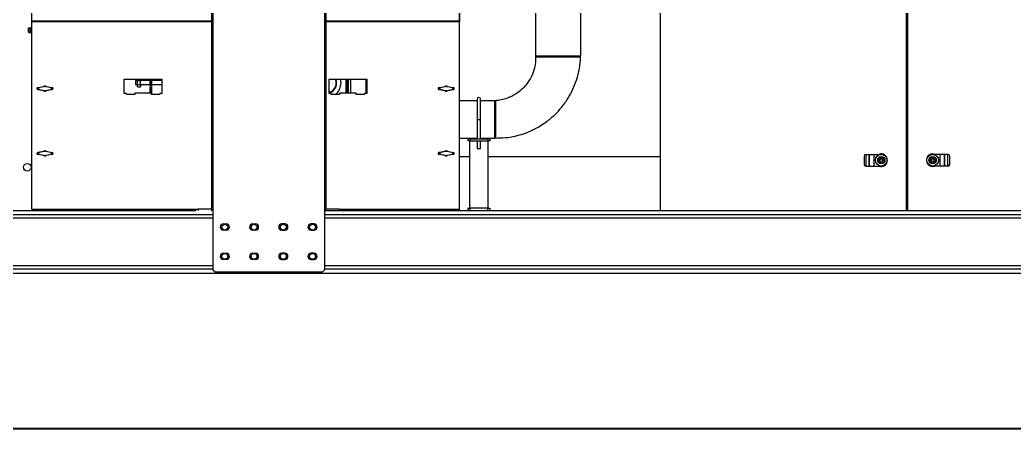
# Model space of a CAD drawing. Header units: millimetres. Extents: x 113490 to 142599, y -20467 to 115.
# Drawn here: x 131893 to 134272, y -8731 to -7723 of the extents above; entities that cross this region are included whole.
import ezdxf

# ---------------------------------------------------------------- set-up
doc = ezdxf.new("R2010")
doc.units = ezdxf.units.MM
doc.layers.add('DV1_0', color=7, linetype='Continuous')
doc.styles.get("Standard").update_dxf_attribs({"font": 'msyh.ttf'})
doc.dimstyles.new('ISO-25', dxfattribs={"dimtxt": 2.5, "dimasz": 2.5, "dimexe": 1.25, "dimexo": 0.625, "dimtad": 1, "dimtxsty": 'Standard', "dimcen": 2.5, "dimadec": 0, "dimazin": 0, "dimtfac": 1, "dimtmove": 0, "dimatfit": 3, "dimfxl": 1, "dimarcsym": 0})

# ---------------------------------------------------------------- blocks, each defined once
blk = doc.blocks.new('*D15')
at = {"color": 0, "lineweight": -2}
for p, q in [((122355.3, -8236.2), (122355.3, -8731)), ((135475.3, -8236.2), (135475.3, -8731)), ((122415.3, -8701), (135415.3, -8701))]:
    blk.add_line(p, q, dxfattribs=at)
at = {"color": 0}
for points in [[(122415.3, -8691), (122415.3, -8711), (122355.3, -8701)], [(135415.3, -8691), (135415.3, -8711), (135475.3, -8701)]]:
    blk.add_solid(points, dxfattribs=at)
at = {"layer": 'Defpoints', "color": 0}
for p in [(122355.3, -8235.2), (135475.3, -8235.2), (135475.3, -8701)]:
    blk.add_point(p, dxfattribs=at)
at = {"color": 0, "insert": (128915.3, -8655), "char_height": 50, "attachment_point": 5}
blk.add_mtext('13150', dxfattribs=at)

msp = doc.modelspace()

# ---------------------------------------------------------------- linework, layer by layer
at = {"layer": 'DV1_0', "color": 7, "linetype": 'Continuous', "lineweight": 15}
for p, q in [((132351.3, -7306), (132351.3, -8175.4)), ((132625.3, -7306), (132625.3, -8175.4)), ((133425.3, -7339), (133425.3, -8179)), ((134013.8, -7339), (134013.8, -8179)), ((134016.8, -7339), (134016.8, -8179)), ((133126.8, -7546), (133126.8, -7809.5)), ((133234.8, -7809.5), (133234.8, -7546)), ((131921.2, -7725.8), (131921.2, -7616.2)), ((132944.6, -7725.8), (132944.6, -7616.2)), ((132945, -7617.4), (132945, -7729.1)), ((131921.2, -7727), (131921.2, -7725.8)), ((131921.2, -8176.2), (131921.2, -7727)), ((132944.6, -7727), (132944.6, -7725.8)), ((132944.6, -8176.2), (132944.6, -7727)), ((132944.6, -7729.1), (132945, -7729.1)), ((132945, -7959.1), (132945, -7729.1)), ((131914, -7743.8), (131914, -7742.4)), ((131914, -7743.8), (131914, -7744.6)), ((131914, -7749), (131914, -7744.6)), ((131914, -7750.1), (131914, -7749)), ((131914, -7753.1), (131914, -7750.1)), ((131914, -7753.1), (131914, -7753.3)), ((131914.3, -7742.2), (131917.7, -7742.2)), ((131914.3, -7744), (131917.7, -7744)), ((131914.3, -7749.6), (131917.7, -7749.6)), ((131914.3, -7753.5), (131917.7, -7753.5)), ((131918, -7742.5), (131918, -7742.4)), ((131918, -7743.7), (131918, -7742.5)), ((131919.6, -7742.5), (131918, -7742.5)), ((131918, -7743.8), (131918, -7743.7)), ((131918, -7743.8), (131918, -7744.6)), ((131918, -7744.9), (131918, -7744.6)), ((131918, -7748.7), (131918, -7744.9)), ((131918, -7749), (131918, -7748.7)), ((131918, -7749), (131918, -7750.1)), ((131918, -7750.3), (131918, -7750.1)), ((131918, -7752.9), (131918, -7750.3)), ((131918, -7753.1), (131918, -7752.9)), ((131918, -7753.1), (131918, -7753.3)), ((131918, -7753.2), (131919.6, -7753.2)), ((131919.6, -7753.9), (131919.6, -7741.9)), ((131921.2, -7741.9), (131919.6, -7741.9)), ((131919.6, -7753.9), (131921.2, -7753.9)), ((133126.8, -7809.5), (133234.8, -7809.5)), ((133126.9, -7811.5), (133234.7, -7811.5)), ((133128.3, -7809.5), (133128.3, -7811.5)), ((133233.3, -7811.5), (133233.3, -7809.5)), ((132142.9, -7865.6), (132232.9, -7865.6)), ((132142.9, -7899.1), (132142.9, -7865.6)), ((132169.9, -7868.7), (132169.9, -7878.2)), ((132205, -7868.7), (132169.9, -7868.7)), ((132174.4, -7866), (132174.4, -7868.8)), ((132174.4, -7883.3), (132174.4, -7868.8)), ((132181.5, -7868.8), (132181.5, -7865.6)), ((132181.5, -7882.1), (132181.5, -7868.8)), ((132205, -7864.6), (132205, -7869.2)), ((132205, -7868.6), (132205, -7866.4)), ((132205, -7882.3), (132205, -7869.2)), ((132205.7, -7869.3), (132205.7, -7865.6)), ((132207.3, -7868.7), (132205.7, -7868.7)), ((132205.7, -7881.1), (132205.7, -7869.3)), ((132207.3, -7865.6), (132207.3, -7869.5)), ((132207.3, -7869.5), (132207.3, -7880.7)), ((132207.4, -7869.5), (132207.4, -7865.6)), ((132207.4, -7869.5), (132207.4, -7881.7)), ((132208.4, -7866.3), (132207.7, -7865.6)), ((132208.2, -7868.7), (132208.2, -7866.5)), ((132232.9, -7868.7), (132208.2, -7868.7)), ((132208.4, -7870), (132208.4, -7866.3)), ((132208.4, -7879.8), (132208.4, -7870)), ((132232.9, -7865.6), (132232.9, -7899.1)), ((132632.9, -7865.6), (132722.9, -7865.6)), ((132632.9, -7899.1), (132632.9, -7865.6)), ((132672.8, -7865.6), (132672.8, -7898.3)), ((132676.3, -7898.3), (132676.3, -7865.6)), ((132678.3, -7865.5), (132678.3, -7898.5)), ((132721, -7865.4), (132721, -7898.8)), ((132722.9, -7865.6), (132722.9, -7899.1)), ((131933.4, -7887.8), (131934.4, -7887.9)), ((131935.4, -7885.5), (131936.1, -7885.3)), ((131936.5, -7890.5), (131935.4, -7890.3)), ((131936.1, -7885.3), (131936.7, -7885.2)), ((131949.9, -7893.1), (131936.5, -7890.5)), ((131936.7, -7885.2), (131949.9, -7882.7)), ((131950.4, -7883.6), (131937.4, -7886.2)), ((131937.4, -7889.5), (131950.4, -7892.1)), ((131952.6, -7881.9), (131953.2, -7881.9)), ((131953.2, -7893.9), (131952.6, -7893.9)), ((131968.5, -7886.2), (131955.4, -7883.6)), ((131955.4, -7892.1), (131968.5, -7889.5)), ((131955.9, -7882.7), (131969.4, -7885.3)), ((131969.4, -7890.5), (131955.9, -7893.1)), ((131969.4, -7885.3), (131970.4, -7885.5)), ((131970.4, -7890.3), (131969.4, -7890.5)), ((132169.9, -7878.2), (132205, -7878.2)), ((132174.2, -7883.3), (132181.5, -7883.3)), ((132181.5, -7878.2), (132181.5, -7883.3)), ((132205, -7882.4), (132205.7, -7882.2)), ((132205, -7884.1), (132205, -7898)), ((132205.1, -7898.3), (132205.1, -7884)), ((132205.7, -7878.2), (132205.7, -7878.9)), ((132205.7, -7878.2), (132207.3, -7878.2)), ((132205.7, -7881.1), (132205.7, -7882.2)), ((132207.3, -7881.8), (132207.3, -7880.7)), ((132207.3, -7881.8), (132207.4, -7881.7)), ((132207.4, -7881.7), (132208.4, -7880.7)), ((132208.2, -7878.2), (132232.9, -7878.2)), ((132208.2, -7879.6), (132208.2, -7880.4)), ((132209, -7901.6), (132209, -7882)), ((132684.8, -7898.3), (132684.8, -7875.2)), ((132893.4, -7887.8), (132894.4, -7887.9)), ((132895.4, -7885.5), (132896.1, -7885.3)), ((132896.5, -7890.5), (132895.4, -7890.3)), ((132896.1, -7885.3), (132896.7, -7885.2)), ((132909.9, -7893.1), (132896.5, -7890.5)), ((132896.7, -7885.2), (132909.9, -7882.7)), ((132910.4, -7883.6), (132897.4, -7886.2)), ((132897.4, -7889.5), (132910.4, -7892.1)), ((132912.6, -7881.9), (132913.2, -7881.9)), ((132913.2, -7893.9), (132912.6, -7893.9)), ((132928.5, -7886.2), (132915.4, -7883.6)), ((132915.4, -7892.1), (132928.5, -7889.5)), ((132915.9, -7882.7), (132929.4, -7885.3)), ((132929.4, -7890.5), (132915.9, -7893.1)), ((132929.4, -7885.3), (132930.4, -7885.5)), ((132930.4, -7890.3), (132929.4, -7890.5)), ((132147.9, -7899.1), (132142.9, -7899.1)), ((132147.9, -7901.8), (132147.9, -7899.1)), ((132167.9, -7901.8), (132147.9, -7901.8)), ((132167.9, -7898.3), (132167.9, -7901.8)), ((132207.9, -7898.3), (132167.9, -7898.3)), ((132207.9, -7901.8), (132207.9, -7898.3)), ((132227.9, -7901.8), (132207.9, -7901.8)), ((132227.9, -7899.1), (132227.9, -7901.8)), ((132232.9, -7899.1), (132227.9, -7899.1)), ((132637.9, -7899.1), (132632.9, -7899.1)), ((132637.9, -7901.8), (132637.9, -7899.1)), ((132657.9, -7901.8), (132637.9, -7901.8)), ((132657.9, -7898.3), (132657.9, -7901.8)), ((132697.9, -7898.3), (132657.9, -7898.3)), ((132697.9, -7901.8), (132697.9, -7898.3)), ((132717.9, -7901.8), (132697.9, -7901.8)), ((132717.9, -7899.1), (132717.9, -7901.8)), ((132722.9, -7899.1), (132717.9, -7899.1)), ((132987.1, -7917), (132945, -7917)), ((132987.1, -7912.9), (132987.1, -7961.4)), ((132995.1, -7961.4), (132995.1, -7912.9)), ((133028.8, -7917), (132995.1, -7917)), ((133028.8, -7917), (133028.8, -8006)), ((133030.8, -7918.5), (133028.8, -7918.5)), ((133030.8, -7916.8), (133030.8, -8006)), ((132945, -7959.1), (132944.6, -7959.1)), ((132987.1, -7961.4), (132987.1, -8007.6)), ((132995.1, -8007.6), (132995.1, -7961.4)), ((132944.6, -8006), (132987.1, -8006)), ((132964.6, -8007.6), (132964.6, -8012.6)), ((132969.6, -8007.6), (132964.6, -8007.6)), ((132969.6, -8012.6), (132964.6, -8012.6)), ((132968.6, -8012.6), (132968.6, -8174)), ((132969.6, -8007.6), (133012.6, -8007.6)), ((132969.6, -8007.6), (132969.6, -8012.6)), ((132969.6, -8012.6), (133012.6, -8012.6)), ((132987.1, -8012.6), (132987.1, -8031.4)), ((132995.1, -8006), (133028.8, -8006)), ((132995.1, -8031.4), (132995.1, -8012.6)), ((133012.6, -8007.6), (133012.6, -8012.6)), ((133017.6, -8007.6), (133012.6, -8007.6)), ((133017.6, -8012.6), (133012.6, -8012.6)), ((133013.6, -8174), (133013.6, -8012.6)), ((133017.6, -8007.6), (133017.6, -8012.6)), ((133028.8, -8004.5), (133030.8, -8004.5)), ((131936.7, -8040.2), (131949.9, -8037.7)), ((131950.4, -8038.6), (131937.4, -8041.2)), ((131952.6, -8036.9), (131953.2, -8036.9)), ((131968.5, -8041.2), (131955.4, -8038.6)), ((131955.9, -8037.7), (131969.4, -8040.3)), ((132896.7, -8040.2), (132909.9, -8037.7)), ((132910.4, -8038.6), (132897.4, -8041.2)), ((132912.6, -8036.9), (132913.2, -8036.9)), ((132928.5, -8041.2), (132915.4, -8038.6)), ((132915.9, -8037.7), (132929.4, -8040.3)), ((132987.1, -8031.4), (132995.1, -8031.4)), ((131933.4, -8042.8), (131934.4, -8042.9)), ((131935.4, -8040.5), (131936.1, -8040.3)), ((131936.5, -8045.5), (131935.4, -8045.3)), ((131936.1, -8040.3), (131936.7, -8040.2)), ((131949.9, -8048.1), (131936.5, -8045.5)), ((131937.4, -8044.5), (131950.4, -8047.1)), ((131953.2, -8048.9), (131952.6, -8048.9)), ((131955.4, -8047.1), (131968.5, -8044.5)), ((131969.4, -8045.5), (131955.9, -8048.1)), ((131969.4, -8040.3), (131970.4, -8040.5)), ((131970.4, -8045.3), (131969.4, -8045.5)), ((132893.4, -8042.8), (132894.4, -8042.9)), ((132895.4, -8040.5), (132896.1, -8040.3)), ((132896.5, -8045.5), (132895.4, -8045.3)), ((132896.1, -8040.3), (132896.7, -8040.2)), ((132909.9, -8048.1), (132896.5, -8045.5)), ((132897.4, -8044.5), (132910.4, -8047.1)), ((132913.2, -8048.9), (132912.6, -8048.9)), ((132915.4, -8047.1), (132928.5, -8044.5)), ((132929.4, -8045.5), (132915.9, -8048.1)), ((132929.4, -8040.3), (132930.4, -8040.5)), ((132930.4, -8045.3), (132929.4, -8045.5)), ((132944.6, -8050), (132968.6, -8050)), ((133013.6, -8050), (133425.3, -8050)), ((133912.8, -8049), (133912.8, -8069)), ((133916.8, -8045), (133917.3, -8045)), ((133917.3, -8045), (133924.4, -8045)), ((133924.4, -8045), (133925.3, -8045)), ((133925.3, -8045), (133935.8, -8045)), ((133935.8, -8045), (133953.8, -8045)), ((134094.8, -8045), (134076.8, -8045)), ((134105.2, -8045), (134094.8, -8045)), ((134106.1, -8045), (134105.2, -8045)), ((134113.2, -8045), (134106.1, -8045)), ((134113.8, -8045), (134113.2, -8045)), ((134117.8, -8069), (134117.8, -8049)), ((133916.8, -8073), (133917.3, -8073)), ((133917.3, -8073), (133924.4, -8073)), ((133924.4, -8073), (133925.3, -8073)), ((133925.3, -8073), (133935.8, -8073)), ((133935.8, -8073), (133953.8, -8073)), ((134094.8, -8073), (134076.8, -8073)), ((134105.2, -8073), (134094.8, -8073)), ((134106.1, -8073), (134105.2, -8073)), ((134113.2, -8073), (134106.1, -8073)), ((134113.8, -8073), (134113.2, -8073)), ((131430.7, -8179), (132314.3, -8179)), ((131921.2, -8176.2), (131976.2, -8176.2)), ((131922.9, -8176.8), (131923.1, -8176.8)), ((131922.9, -8179), (131922.9, -8177.9)), ((131922.9, -8177.9), (131971.2, -8177.9)), ((131924.9, -8176.2), (131924.9, -8176.5)), ((131924.9, -8176.5), (131972.9, -8176.5)), ((131928.9, -8176.2), (131928.9, -8176.5)), ((131940.9, -8176.5), (131940.9, -8176.2)), ((131941.9, -8176.2), (131941.9, -8176.5)), ((131953.9, -8176.5), (131953.9, -8176.2)), ((131954.9, -8176.2), (131954.9, -8176.5)), ((131966.9, -8176.5), (131966.9, -8176.2)), ((131971.2, -8177.9), (131976.2, -8177.9)), ((131971.2, -8177.9), (131971.2, -8179)), ((131972.9, -8177.9), (131972.9, -8176.5)), ((131976.2, -8177.9), (131976.2, -8176.2)), ((131976.2, -8177.9), (132314.3, -8177.9)), ((132031.2, -8177.9), (132176.6, -8177.9)), ((132031.2, -8179), (132031.2, -8177.9)), ((132176.6, -8179), (132176.6, -8177.9)), ((132261.6, -8177.9), (132314.3, -8177.9)), ((132261.6, -8177.9), (132261.6, -8179)), ((132314.3, -8176), (132319.3, -8176)), ((132314.3, -8179), (132314.3, -8176)), ((132350.7, -8176), (132319.3, -8176)), ((132319.3, -8176), (132319.3, -8179)), ((132354.9, -8175.4), (132351.3, -8175.4)), ((132353.3, -8177.9), (132354.9, -8177.9)), ((132353.3, -8177.9), (132354.9, -8177.9)), ((132354.9, -8175.4), (132354.9, -8321)), ((132621.7, -8175.4), (132621.7, -8321)), ((132625.3, -8175.4), (132621.7, -8175.4)), ((132621.7, -8177.9), (132623.3, -8177.9)), ((132621.7, -8177.9), (132623.3, -8177.9)), ((132621.7, -8179), (135349.3, -8179)), ((132657.3, -8176), (132625.9, -8176)), ((132657.3, -8176), (132662.3, -8176)), ((132657.3, -8179), (132657.3, -8176)), ((132662.3, -8176), (132662.3, -8179)), ((132662.3, -8177.9), (132889.6, -8177.9)), ((132746.6, -8177.9), (132826.6, -8177.9)), ((132746.6, -8177.9), (132746.6, -8179)), ((132826.6, -8179), (132826.6, -8177.9)), ((132886.6, -8177.9), (132942.9, -8177.9)), ((132886.6, -8177.9), (132886.6, -8179)), ((132889.6, -8177.9), (132889.6, -8176.2)), ((132889.6, -8176.2), (132944.6, -8176.2)), ((132892.9, -8177.9), (132892.9, -8176.2)), ((132940.9, -8176.2), (132940.9, -8177.9)), ((132940.9, -8176.8), (132942.9, -8176.8)), ((132942.9, -8179), (132942.9, -8177.9)), ((132964.6, -8174), (132964.6, -8179)), ((132964.6, -8174), (132969.6, -8174)), ((133012.6, -8174), (132969.6, -8174)), ((132969.6, -8174), (132969.6, -8179)), ((133012.6, -8179), (133012.6, -8174)), ((133012.6, -8174), (133017.6, -8174)), ((133017.6, -8174), (133017.6, -8179)), ((131430.7, -8189), (132354.9, -8189)), ((132621.7, -8189), (135349.3, -8189)), ((132379.8, -8211.5), (132386.8, -8211.5)), ((132386.8, -8226.5), (132379.8, -8226.5)), ((132449.8, -8211.5), (132456.8, -8211.5)), ((132456.8, -8226.5), (132449.8, -8226.5)), ((132526.8, -8211.5), (132519.8, -8211.5)), ((132519.8, -8226.5), (132526.8, -8226.5)), ((132596.8, -8211.5), (132589.8, -8211.5)), ((132589.8, -8226.5), (132596.8, -8226.5)), ((132379.8, -8281.5), (132386.8, -8281.5)), ((132386.8, -8296.5), (132379.8, -8296.5)), ((132449.8, -8281.5), (132456.8, -8281.5)), ((132456.8, -8296.5), (132449.8, -8296.5)), ((132526.8, -8281.5), (132519.8, -8281.5)), ((132519.8, -8296.5), (132526.8, -8296.5)), ((132596.8, -8281.5), (132589.8, -8281.5)), ((132589.8, -8296.5), (132596.8, -8296.5)), ((131430.7, -8319), (132354.9, -8319)), ((132354.9, -8321), (132359.9, -8326)), ((132616.7, -8326), (132621.7, -8321)), ((132621.7, -8319), (135352.3, -8319)), ((130701.8, -8329), (135465.3, -8329)), ((132359.9, -8326), (132616.7, -8326))]:
    msp.add_line(p, q, dxfattribs=at)
at = {"layer": 'DV1_0', "color": 7, "linetype": 'Continuous', "lineweight": 20}
for p, q in [((132354.9, -7306), (132354.9, -8175.4)), ((132621.7, -7306), (132621.7, -8175.4)), ((131921.2, -7725.8), (132351.3, -7725.8)), ((131921.2, -7727), (132351.3, -7727)), ((132625.3, -7725.8), (132944.6, -7725.8)), ((132625.3, -7727), (132944.6, -7727)), ((132181.5, -7868.8), (132174.4, -7868.8)), ((132205.7, -7869.3), (132205, -7869.2)), ((132207.3, -7869.5), (132207.4, -7869.5)), ((132207.4, -7869.5), (132208.4, -7870)), ((131935.4, -7885.5), (131935.6, -7886.5)), ((131935.4, -7890.3), (131935.6, -7889.3)), ((131936.3, -7886.3), (131935.6, -7886.5)), ((131935.6, -7889.3), (131936.3, -7889.4)), ((131936.1, -7885.3), (131936.3, -7886.3)), ((131937.4, -7886.2), (131936.3, -7886.3)), ((131936.3, -7889.4), (131936.3, -7886.3)), ((131937.4, -7886.2), (131937.4, -7889.5)), ((131953.2, -7882.9), (131952.6, -7882.9)), ((131952.6, -7892.9), (131953.2, -7892.9)), ((131968.5, -7889.5), (131968.5, -7886.2)), ((131969.5, -7886.3), (131969.5, -7889.4)), ((131970.2, -7886.5), (131969.5, -7886.3)), ((131969.5, -7889.4), (131970.2, -7889.3)), ((131970.4, -7885.5), (131970.2, -7886.5)), ((131970.4, -7890.3), (131970.2, -7889.3)), ((132895.4, -7885.5), (132895.6, -7886.5)), ((132895.4, -7890.3), (132895.6, -7889.3)), ((132896.3, -7886.3), (132895.6, -7886.5)), ((132895.6, -7889.3), (132896.3, -7889.4)), ((132896.1, -7885.3), (132896.3, -7886.3)), ((132897.4, -7886.2), (132896.3, -7886.3)), ((132896.3, -7889.4), (132896.3, -7886.3)), ((132897.4, -7886.2), (132897.4, -7889.5)), ((132913.2, -7882.9), (132912.6, -7882.9)), ((132912.6, -7892.9), (132913.2, -7892.9)), ((132928.5, -7889.5), (132928.5, -7886.2)), ((132929.5, -7886.3), (132929.5, -7889.4)), ((132930.2, -7886.5), (132929.5, -7886.3)), ((132929.5, -7889.4), (132930.2, -7889.3)), ((132930.4, -7885.5), (132930.2, -7886.5)), ((132930.4, -7890.3), (132930.2, -7889.3)), ((132987.1, -7961.4), (132995.1, -7961.4)), ((131953.2, -8037.9), (131952.6, -8037.9)), ((132913.2, -8037.9), (132912.6, -8037.9)), ((131935.4, -8040.5), (131935.6, -8041.5)), ((131935.4, -8045.3), (131935.6, -8044.3)), ((131936.3, -8041.3), (131935.6, -8041.5)), ((131935.6, -8044.3), (131936.3, -8044.4)), ((131936.1, -8040.3), (131936.3, -8041.3)), ((131937.4, -8041.2), (131936.3, -8041.3)), ((131936.3, -8044.4), (131936.3, -8041.3)), ((131937.4, -8041.2), (131937.4, -8044.5)), ((131952.6, -8047.9), (131953.2, -8047.9)), ((131968.5, -8044.5), (131968.5, -8041.2)), ((131969.5, -8041.3), (131969.5, -8044.4)), ((131970.2, -8041.5), (131969.5, -8041.3)), ((131969.5, -8044.4), (131970.2, -8044.3)), ((131970.4, -8040.5), (131970.2, -8041.5)), ((131970.4, -8045.3), (131970.2, -8044.3)), ((132895.4, -8040.5), (132895.6, -8041.5)), ((132895.4, -8045.3), (132895.6, -8044.3)), ((132896.3, -8041.3), (132895.6, -8041.5)), ((132895.6, -8044.3), (132896.3, -8044.4)), ((132896.1, -8040.3), (132896.3, -8041.3)), ((132897.4, -8041.2), (132896.3, -8041.3)), ((132896.3, -8044.4), (132896.3, -8041.3)), ((132897.4, -8041.2), (132897.4, -8044.5)), ((132912.6, -8047.9), (132913.2, -8047.9)), ((132928.5, -8044.5), (132928.5, -8041.2)), ((132929.5, -8041.3), (132929.5, -8044.4)), ((132930.2, -8041.5), (132929.5, -8041.3)), ((132929.5, -8044.4), (132930.2, -8044.3)), ((132930.4, -8040.5), (132930.2, -8041.5)), ((132930.4, -8045.3), (132930.2, -8044.3)), ((133917.3, -8045), (133917.3, -8073)), ((133924.4, -8045), (133924.4, -8073)), ((133925.3, -8045), (133925.3, -8073)), ((133935.8, -8045), (133935.8, -8073)), ((134094.8, -8073), (134094.8, -8045)), ((134105.2, -8073), (134105.2, -8045)), ((134106.1, -8073), (134106.1, -8045)), ((134113.2, -8073), (134113.2, -8045)), ((131976.2, -8176.2), (132314.3, -8176.2)), ((132354.2, -8176.2), (132354.9, -8176.2)), ((132621.7, -8176.2), (132622.4, -8176.2)), ((132662.3, -8176.2), (132889.6, -8176.2)), ((131430.7, -8197), (132354.9, -8197)), ((132621.7, -8197), (135349.3, -8197)), ((131430.7, -8311), (132354.9, -8311)), ((132621.7, -8311), (135349.3, -8311))]:
    msp.add_line(p, q, dxfattribs=at)
at = {"layer": 'DV1_0', "color": 7, "linetype": 'Continuous', "lineweight": 15}
for centre, radius in [((133953.8, -8059), 14), ((133953.8, -8059), 6), ((133953.8, -8059), 3.5), ((134076.8, -8059), 14), ((134076.8, -8059), 6), ((134076.8, -8059), 3.5), ((131910.7, -8076), 9), ((132383.3, -8219), 7), ((132453.3, -8219), 7), ((132523.3, -8219), 7), ((132593.3, -8219), 7), ((132383.3, -8289), 7), ((132453.3, -8289), 7), ((132523.3, -8289), 7), ((132593.3, -8289), 7)]:
    msp.add_circle(centre, radius, dxfattribs=at)
at = {"layer": 'DV1_0', "color": 7, "linetype": 'Continuous', "lineweight": 20}
for centre in [(133953.8, -8059), (134076.8, -8059)]:
    msp.add_circle(centre, 9, dxfattribs=at)
at = {"layer": 'DV1_0', "color": 7, "linetype": 'Continuous', "lineweight": 15}
for centre, radius, start, end in [((132942.9, -7729.1), 2.07, 0.6847, 40.5778), ((131916.3, -7745.5), 3.8, 121.3391, 126.7965), ((131916.3, -7740.8), 3.8, 233.2036, 238.6609), ((131922.4, -7748.1), 9.08, 152.8174, 157.3066), ((131922.4, -7745.5), 9.08, 202.6934, 207.1826), ((131918.8, -7753), 5.61, 143.1243, 148.5804), ((131918.8, -7750.1), 5.61, 211.4196, 216.8757), ((131916.3, -7750.3), 3.8, 233.2035, 238.6609), ((131915.7, -7745.5), 3.8, 53.2035, 58.6609), ((131915.7, -7740.8), 3.8, 301.3391, 306.7964), ((131909.6, -7748.1), 9.08, 22.6934, 27.1826), ((131909.6, -7745.5), 9.08, 332.8174, 337.3066), ((131913.2, -7753), 5.61, 31.4196, 36.8757), ((131913.2, -7750.1), 5.61, 323.1243, 328.5804), ((131915.7, -7750.3), 3.8, 301.3391, 306.7965), ((132206.2, -7866), 1.31, 161.9914, 180), ((132625.3, -7874.1), 24.5, 0, 20.4499), ((132625.3, -7874.1), 25.4, 0, 19.6947), ((132625.3, -7874.1), 36, 0, 13.7652), ((132634.8, -7875.2), 50, 0, 11.1396), ((131935.9, -7887.9), 2.5, 101, 177.1968), ((131935.9, -7887.8), 2.5, 180, 259), ((131983.6, -7833.3), 73.4, 229.9241, 230.4139), ((131932.5, -7880.5), 10.3, 294.6162, 298.1242), ((131952.6, -7886.9), 5, 90, 122.5398), ((131952.6, -7888.9), 5, 237.4602, 270), ((131953.2, -7886.9), 5, 57.4602, 90), ((131953.2, -7888.9), 5, 270, 302.5398), ((131973.3, -7895.3), 10.3, 114.6162, 118.1242), ((131973.3, -7880.5), 10.3, 241.8758, 245.3838), ((131922.3, -7942.5), 73.4, 49.9241, 50.4139), ((131922.3, -7833.3), 73.4, 309.5861, 310.0759), ((131969.9, -7887.9), 2.5, 0, 79), ((131969.9, -7887.8), 2.5, 281, 357.1968), ((131971.9, -7883.1), 4.82, 264.044, 275.956), ((132206.2, -7881), 1.31, 180, 193.3632), ((132625.3, -7874.1), 25.4, 287.5286, 0), ((132625.3, -7874.1), 24.5, 288.1946, 0), ((132625.3, -7874.1), 36, 309.7975, 0), ((132895.9, -7887.9), 2.5, 101, 177.1968), ((132895.9, -7887.8), 2.5, 180, 259), ((132943.6, -7833.3), 73.4, 229.9241, 230.4139), ((132892.5, -7880.5), 10.3, 294.6162, 298.1242), ((132912.6, -7886.9), 5, 90, 122.5398), ((132912.6, -7888.9), 5, 237.4602, 270), ((132913.2, -7886.9), 5, 57.4602, 90), ((132913.2, -7888.9), 5, 270, 302.5398), ((132933.3, -7895.3), 10.3, 114.6162, 118.1242), ((132933.3, -7880.5), 10.3, 241.8758, 245.3838), ((132882.3, -7942.5), 73.4, 49.9241, 50.4139), ((132882.3, -7833.3), 73.4, 309.5861, 310.0759), ((132929.9, -7887.9), 2.5, 0, 79), ((132929.9, -7887.8), 2.5, 281, 357.1968), ((132931.9, -7883.1), 4.82, 264.044, 275.956), ((132991.1, -7912.9), 4, 0, 180), ((132943.3, -7959.1), 1.7, 319.8808, 0), ((131952.6, -8041.9), 5, 90, 122.5398), ((131953.2, -8041.9), 5, 57.4602, 90), ((132912.6, -8041.9), 5, 90, 122.5398), ((132913.2, -8041.9), 5, 57.4602, 90), ((131935.9, -8042.9), 2.5, 101, 177.1968), ((131935.9, -8042.8), 2.5, 180, 259), ((131983.6, -7988.3), 73.4, 229.9241, 230.4139), ((131932.5, -8035.5), 10.3, 294.6162, 298.1242), ((131952.6, -8043.9), 5, 237.4602, 270), ((131953.2, -8043.9), 5, 270, 302.5398), ((131973.3, -8050.3), 10.3, 114.6162, 118.1242), ((131973.3, -8035.5), 10.3, 241.8758, 245.3838), ((131922.3, -8097.5), 73.4, 49.9241, 50.4139), ((131922.3, -7988.3), 73.4, 309.5861, 310.0759), ((131969.9, -8042.9), 2.5, 0, 79), ((131969.9, -8042.8), 2.5, 281, 357.1968), ((131971.9, -8038.1), 4.82, 264.044, 275.956), ((132895.9, -8042.9), 2.5, 101, 177.1968), ((132895.9, -8042.8), 2.5, 180, 259), ((132943.6, -7988.3), 73.4, 229.9241, 230.4139), ((132892.5, -8035.5), 10.3, 294.6162, 298.1242), ((132912.6, -8043.9), 5, 237.4602, 270), ((132913.2, -8043.9), 5, 270, 302.5398), ((132933.3, -8050.3), 10.3, 114.6162, 118.1242), ((132933.3, -8035.5), 10.3, 241.8758, 245.3838), ((132882.3, -8097.5), 73.4, 49.9241, 50.4139), ((132882.3, -7988.3), 73.4, 309.5861, 310.0759), ((132929.9, -8042.9), 2.5, 0, 79), ((132929.9, -8042.8), 2.5, 281, 357.1968), ((132931.9, -8038.1), 4.82, 264.044, 275.956), ((133916.8, -8049), 4, 90, 180), ((133953.8, -8059), 15, 0, 111.0395), ((133953.8, -8059), 15, 248.9605, 0), ((134076.8, -8059), 15, 68.9605, 291.0395), ((134113.8, -8049), 4, 0, 90), ((133916.8, -8069), 4, 180, 270), ((134113.8, -8069), 4, 270, 0), ((131922.9, -8176.2), 1.7, 180, 270), ((131922.9, -8179.6), 1.7, 90, 159.3327), ((131922.9, -8176.2), 0.6, 180, 270), ((131924.9, -8175.9), 2, 188.6269, 270), ((131924.9, -8175.9), 0.6, 210, 270), ((132350.7, -8175.4), 3.6, 270, 0), ((132350.7, -8175.4), 0.6, 270, 0), ((132625.9, -8175.4), 3.6, 180, 270), ((132625.9, -8175.4), 0.6, 180, 270), ((132940.9, -8175.9), 0.6, 270, 330), ((132940.9, -8175.9), 2, 333.2563, 351.3731), ((132942.9, -8176.2), 0.6, 270, 0), ((132942.9, -8176.2), 1.7, 270, 0), ((132942.9, -8179.6), 1.7, 20.6673, 90), ((132379.8, -8219), 7.5, 90, 270), ((132386.8, -8219), 7.5, 270, 90), ((132449.8, -8219), 7.5, 90, 270), ((132456.8, -8219), 7.5, 270, 90), ((132519.8, -8219), 7.5, 90, 270), ((132526.8, -8219), 7.5, 270, 90), ((132589.8, -8219), 7.5, 90, 270), ((132596.8, -8219), 7.5, 270, 90), ((132379.8, -8289), 7.5, 90, 270), ((132386.8, -8289), 7.5, 270, 90), ((132449.8, -8289), 7.5, 90, 270), ((132456.8, -8289), 7.5, 270, 90), ((132519.8, -8289), 7.5, 90, 270), ((132526.8, -8289), 7.5, 270, 90), ((132589.8, -8289), 7.5, 90, 270), ((132596.8, -8289), 7.5, 270, 90)]:
    msp.add_arc(centre, radius, start, end, dxfattribs=at)
at = {"layer": 'DV1_0', "color": 7, "linetype": 'Continuous', "lineweight": 20}
for centre, radius, start, end in [((131935.9, -7887.9), 1.5, 101, 177.1937), ((131935.9, -7887.8), 1.5, 181.8659, 259), ((131952.6, -7886.7), 3.83, 90.0786, 125.9244), ((131952.6, -7889), 3.83, 234.0756, 269.9214), ((131953.2, -7886.7), 3.83, 54.0756, 89.9214), ((131953.2, -7889), 3.83, 270.0786, 305.9244), ((131969.9, -7887.9), 1.5, 0.0031, 79), ((131969.9, -7887.8), 1.5, 281, 355.3309), ((132895.9, -7887.9), 1.5, 101, 177.1937), ((132895.9, -7887.8), 1.5, 181.8659, 259), ((132912.6, -7886.7), 3.83, 90.0786, 125.9244), ((132912.6, -7889), 3.83, 234.0756, 269.9214), ((132913.2, -7886.7), 3.83, 54.0756, 89.9214), ((132913.2, -7889), 3.83, 270.0786, 305.9244), ((132929.9, -7887.9), 1.5, 0.0031, 79), ((132929.9, -7887.8), 1.5, 281, 355.3309), ((131952.6, -8041.7), 3.83, 90.0786, 125.9244), ((131953.2, -8041.7), 3.83, 54.0756, 89.9214), ((132912.6, -8041.7), 3.83, 90.0786, 125.9244), ((132913.2, -8041.7), 3.83, 54.0756, 89.9214), ((131935.9, -8042.9), 1.5, 101, 177.1937), ((131935.9, -8042.8), 1.5, 181.8659, 259), ((131952.6, -8044), 3.83, 234.0756, 269.9214), ((131953.2, -8044), 3.83, 270.0786, 305.9244), ((131969.9, -8042.9), 1.5, 0.0031, 79), ((131969.9, -8042.8), 1.5, 281, 355.3309), ((132895.9, -8042.9), 1.5, 101, 177.1937), ((132895.9, -8042.8), 1.5, 181.8659, 259), ((132912.6, -8044), 3.83, 234.0756, 269.9214), ((132913.2, -8044), 3.83, 270.0786, 305.9244), ((132929.9, -8042.9), 1.5, 0.0031, 79), ((132929.9, -8042.8), 1.5, 281, 355.3309)]:
    msp.add_arc(centre, radius, start, end, dxfattribs=at)
for centre, major_axis, ratio, start_param, end_param in [((131936.9, -7886.2), (-0.191, 0.982), 0.412065, 4.632462, 6.283185), ((131952.6, -7882.9), (0, 1), 0.007271, 4.712389, 6.283185), ((131952.6, -7892.9), (0, -1), 0.007271, 0, 1.570796), ((131953.2, -7882.9), (0, 1), 0.007271, 0, 1.570796), ((131953.2, -7892.9), (0, -1), 0.007271, 4.712389, 6.283185), ((132896.9, -7886.2), (-0.191, 0.982), 0.412065, 4.632462, 6.283185), ((132912.6, -7882.9), (0, 1), 0.007271, 4.712389, 6.283185), ((132912.6, -7892.9), (0, -1), 0.007271, 0, 1.570796), ((132913.2, -7882.9), (0, 1), 0.007271, 0, 1.570796), ((132913.2, -7892.9), (0, -1), 0.007271, 4.712389, 6.283185), ((131936.9, -8041.2), (-0.191, 0.982), 0.412065, 4.632462, 6.283185), ((131952.6, -8037.9), (0, 1), 0.007271, 4.712389, 6.283185), ((131953.2, -8037.9), (0, 1), 0.007271, 0, 1.570796), ((132896.9, -8041.2), (-0.191, 0.982), 0.412065, 4.632462, 6.283185), ((132912.6, -8037.9), (0, 1), 0.007271, 4.712389, 6.283185), ((132913.2, -8037.9), (0, 1), 0.007271, 0, 1.570796), ((131952.6, -8047.9), (0, -1), 0.007271, 0, 1.570796), ((131953.2, -8047.9), (0, -1), 0.007271, 4.712389, 6.283185), ((132912.6, -8047.9), (0, -1), 0.007271, 0, 1.570796), ((132913.2, -8047.9), (0, -1), 0.007271, 4.712389, 6.283185)]:
    msp.add_ellipse(centre, major_axis=major_axis, ratio=ratio, start_param=start_param, end_param=end_param, dxfattribs=at)
at = {"layer": 'DV1_0', "color": 7, "linetype": 'Continuous', "lineweight": 15}
for points, knots in [([(133126.8, -7809.5), (133126.9, -7814.3), (133127, -7822), (133125, -7837.1), (133120.4, -7852.2), (133113.4, -7866.2), (133105.6, -7877.6), (133095.4, -7889), (133083.3, -7898.7), (133070.4, -7906.2), (133058.3, -7911.4), (133044, -7915.4), (133034.7, -7916.4), (133028.9, -7917)], [0, 0, 0, 0, 0.080612, 0.1541, 0.278898, 0.373502, 0.443392, 0.534606, 0.656993, 0.730274, 0.811755, 0.901602, 1, 1, 1, 1]), ([(133028.9, -8006), (133038.4, -8005.9), (133053.6, -8005.8), (133077.2, -8001.9), (133097.5, -7996.2), (133116.5, -7988.8), (133133.3, -7980.1), (133148.1, -7970.7), (133161.1, -7960.8), (133174.8, -7948.7), (133190, -7932.2), (133204, -7912.5), (133216, -7890.4), (133225.5, -7866.8), (133232.5, -7839.6), (133233.8, -7822), (133234.6, -7811.5)], [0, 0, 0, 0, 0.08213, 0.156832, 0.224022, 0.283628, 0.35117, 0.404972, 0.450458, 0.507866, 0.579161, 0.664471, 0.73777, 0.819121, 0.908609, 1, 1, 1, 1]), ([(131936.8, -7889.8), (131936.7, -7890), (131936.7, -7890.2), (131936.6, -7890.4), (131936.6, -7890.4), (131936.5, -7890.5), (131936.5, -7890.5), (131936.5, -7890.5)], [0, 0, 0, 0, 0.5, 0.5, 0.75, 0.75, 1, 1, 1, 1]), ([(131950.4, -7883.6), (131950.3, -7883.5), (131950.3, -7883.4), (131950.2, -7883.1), (131950.1, -7883), (131950.1, -7882.8), (131950, -7882.8), (131950, -7882.7), (131950, -7882.7), (131949.9, -7882.7)], [0, 0, 0, 0, 0.25, 0.25, 0.5, 0.5, 0.75, 0.75, 1, 1, 1, 1]), ([(131949.9, -7893.1), (131950, -7893.1), (131950, -7893.1), (131950, -7893), (131950.1, -7892.9), (131950.1, -7892.7), (131950.2, -7892.6), (131950.3, -7892.4), (131950.3, -7892.3), (131950.4, -7892.1)], [0, 0, 0, 0, 0.25, 0.25, 0.5, 0.5, 0.75, 0.75, 1, 1, 1, 1]), ([(131955.9, -7882.7), (131955.9, -7882.7), (131955.9, -7882.7), (131955.8, -7882.8), (131955.8, -7882.8), (131955.7, -7883), (131955.6, -7883.1), (131955.5, -7883.4), (131955.5, -7883.5), (131955.4, -7883.6)], [0, 0, 0, 0, 0.25, 0.25, 0.5, 0.5, 0.75, 0.75, 1, 1, 1, 1]), ([(131955.4, -7892.1), (131955.5, -7892.3), (131955.5, -7892.4), (131955.6, -7892.6), (131955.7, -7892.7), (131955.8, -7892.9), (131955.8, -7893), (131955.9, -7893.1), (131955.9, -7893.1), (131955.9, -7893.1)], [0, 0, 0, 0, 0.25, 0.25, 0.5, 0.5, 0.75, 0.75, 1, 1, 1, 1]), ([(131969, -7885.9), (131969.1, -7885.7), (131969.1, -7885.6), (131969.2, -7885.4), (131969.3, -7885.3), (131969.3, -7885.3), (131969.3, -7885.3), (131969.4, -7885.3)], [0, 0, 0, 0, 0.5, 0.5, 0.75, 0.75, 1, 1, 1, 1]), ([(131969.4, -7890.5), (131969.3, -7890.5), (131969.3, -7890.5), (131969.3, -7890.4), (131969.2, -7890.4), (131969.1, -7890.2), (131969.1, -7890), (131969, -7889.8)], [0, 0, 0, 0, 0.25, 0.25, 0.5, 0.5, 1, 1, 1, 1]), ([(132896.8, -7889.8), (132896.7, -7890), (132896.7, -7890.2), (132896.6, -7890.4), (132896.6, -7890.4), (132896.5, -7890.5), (132896.5, -7890.5), (132896.5, -7890.5)], [0, 0, 0, 0, 0.5, 0.5, 0.75, 0.75, 1, 1, 1, 1]), ([(132910.4, -7883.6), (132910.3, -7883.5), (132910.3, -7883.4), (132910.2, -7883.1), (132910.1, -7883), (132910.1, -7882.8), (132910, -7882.8), (132910, -7882.7), (132910, -7882.7), (132909.9, -7882.7)], [0, 0, 0, 0, 0.25, 0.25, 0.5, 0.5, 0.75, 0.75, 1, 1, 1, 1]), ([(132909.9, -7893.1), (132910, -7893.1), (132910, -7893.1), (132910, -7893), (132910.1, -7892.9), (132910.1, -7892.7), (132910.2, -7892.6), (132910.3, -7892.4), (132910.3, -7892.3), (132910.4, -7892.1)], [0, 0, 0, 0, 0.25, 0.25, 0.5, 0.5, 0.75, 0.75, 1, 1, 1, 1]), ([(132915.9, -7882.7), (132915.9, -7882.7), (132915.9, -7882.7), (132915.8, -7882.8), (132915.8, -7882.8), (132915.7, -7883), (132915.6, -7883.1), (132915.5, -7883.4), (132915.5, -7883.5), (132915.4, -7883.6)], [0, 0, 0, 0, 0.25, 0.25, 0.5, 0.5, 0.75, 0.75, 1, 1, 1, 1]), ([(132915.4, -7892.1), (132915.5, -7892.3), (132915.5, -7892.4), (132915.6, -7892.6), (132915.7, -7892.7), (132915.8, -7892.9), (132915.8, -7893), (132915.9, -7893.1), (132915.9, -7893.1), (132915.9, -7893.1)], [0, 0, 0, 0, 0.25, 0.25, 0.5, 0.5, 0.75, 0.75, 1, 1, 1, 1]), ([(132929, -7885.9), (132929.1, -7885.7), (132929.1, -7885.6), (132929.2, -7885.4), (132929.3, -7885.3), (132929.3, -7885.3), (132929.3, -7885.3), (132929.4, -7885.3)], [0, 0, 0, 0, 0.5, 0.5, 0.75, 0.75, 1, 1, 1, 1]), ([(132929.4, -7890.5), (132929.3, -7890.5), (132929.3, -7890.5), (132929.3, -7890.4), (132929.2, -7890.4), (132929.1, -7890.2), (132929.1, -7890), (132929, -7889.8)], [0, 0, 0, 0, 0.25, 0.25, 0.5, 0.5, 1, 1, 1, 1]), ([(131950.4, -8038.6), (131950.3, -8038.5), (131950.3, -8038.4), (131950.2, -8038.1), (131950.1, -8038), (131950.1, -8037.8), (131950, -8037.8), (131950, -8037.7), (131950, -8037.7), (131949.9, -8037.7)], [0, 0, 0, 0, 0.25, 0.25, 0.5, 0.5, 0.75, 0.75, 1, 1, 1, 1]), ([(131955.9, -8037.7), (131955.9, -8037.7), (131955.9, -8037.7), (131955.8, -8037.8), (131955.8, -8037.8), (131955.7, -8038), (131955.6, -8038.1), (131955.5, -8038.4), (131955.5, -8038.5), (131955.4, -8038.6)], [0, 0, 0, 0, 0.25, 0.25, 0.5, 0.5, 0.75, 0.75, 1, 1, 1, 1]), ([(132910.4, -8038.6), (132910.3, -8038.5), (132910.3, -8038.4), (132910.2, -8038.1), (132910.1, -8038), (132910.1, -8037.8), (132910, -8037.8), (132910, -8037.7), (132910, -8037.7), (132909.9, -8037.7)], [0, 0, 0, 0, 0.25, 0.25, 0.5, 0.5, 0.75, 0.75, 1, 1, 1, 1]), ([(132915.9, -8037.7), (132915.9, -8037.7), (132915.9, -8037.7), (132915.8, -8037.8), (132915.8, -8037.8), (132915.7, -8038), (132915.6, -8038.1), (132915.5, -8038.4), (132915.5, -8038.5), (132915.4, -8038.6)], [0, 0, 0, 0, 0.25, 0.25, 0.5, 0.5, 0.75, 0.75, 1, 1, 1, 1]), ([(131936.8, -8044.8), (131936.7, -8045), (131936.7, -8045.2), (131936.6, -8045.4), (131936.6, -8045.4), (131936.5, -8045.5), (131936.5, -8045.5), (131936.5, -8045.5)], [0, 0, 0, 0, 0.5, 0.5, 0.75, 0.75, 1, 1, 1, 1]), ([(131949.9, -8048.1), (131950, -8048.1), (131950, -8048.1), (131950, -8048), (131950.1, -8047.9), (131950.1, -8047.7), (131950.2, -8047.6), (131950.3, -8047.4), (131950.3, -8047.3), (131950.4, -8047.1)], [0, 0, 0, 0, 0.25, 0.25, 0.5, 0.5, 0.75, 0.75, 1, 1, 1, 1]), ([(131955.4, -8047.1), (131955.5, -8047.3), (131955.5, -8047.4), (131955.6, -8047.6), (131955.7, -8047.7), (131955.8, -8047.9), (131955.8, -8048), (131955.9, -8048.1), (131955.9, -8048.1), (131955.9, -8048.1)], [0, 0, 0, 0, 0.25, 0.25, 0.5, 0.5, 0.75, 0.75, 1, 1, 1, 1]), ([(131969, -8040.9), (131969.1, -8040.7), (131969.1, -8040.6), (131969.2, -8040.4), (131969.3, -8040.3), (131969.3, -8040.3), (131969.3, -8040.3), (131969.4, -8040.3)], [0, 0, 0, 0, 0.5, 0.5, 0.75, 0.75, 1, 1, 1, 1]), ([(131969.4, -8045.5), (131969.3, -8045.5), (131969.3, -8045.5), (131969.3, -8045.4), (131969.2, -8045.4), (131969.1, -8045.2), (131969.1, -8045), (131969, -8044.8)], [0, 0, 0, 0, 0.25, 0.25, 0.5, 0.5, 1, 1, 1, 1]), ([(132896.8, -8044.8), (132896.7, -8045), (132896.7, -8045.2), (132896.6, -8045.4), (132896.6, -8045.4), (132896.5, -8045.5), (132896.5, -8045.5), (132896.5, -8045.5)], [0, 0, 0, 0, 0.5, 0.5, 0.75, 0.75, 1, 1, 1, 1]), ([(132909.9, -8048.1), (132910, -8048.1), (132910, -8048.1), (132910, -8048), (132910.1, -8047.9), (132910.1, -8047.7), (132910.2, -8047.6), (132910.3, -8047.4), (132910.3, -8047.3), (132910.4, -8047.1)], [0, 0, 0, 0, 0.25, 0.25, 0.5, 0.5, 0.75, 0.75, 1, 1, 1, 1]), ([(132915.4, -8047.1), (132915.5, -8047.3), (132915.5, -8047.4), (132915.6, -8047.6), (132915.7, -8047.7), (132915.8, -8047.9), (132915.8, -8048), (132915.9, -8048.1), (132915.9, -8048.1), (132915.9, -8048.1)], [0, 0, 0, 0, 0.25, 0.25, 0.5, 0.5, 0.75, 0.75, 1, 1, 1, 1]), ([(132929, -8040.9), (132929.1, -8040.7), (132929.1, -8040.6), (132929.2, -8040.4), (132929.3, -8040.3), (132929.3, -8040.3), (132929.3, -8040.3), (132929.4, -8040.3)], [0, 0, 0, 0, 0.5, 0.5, 0.75, 0.75, 1, 1, 1, 1]), ([(132929.4, -8045.5), (132929.3, -8045.5), (132929.3, -8045.5), (132929.3, -8045.4), (132929.2, -8045.4), (132929.1, -8045.2), (132929.1, -8045), (132929, -8044.8)], [0, 0, 0, 0, 0.25, 0.25, 0.5, 0.5, 1, 1, 1, 1])]:
    msp.add_open_spline(points, degree=3, knots=knots, dxfattribs=at)

# ---------------------------------------------------------------- dimensions: what is measured, and where the dimension line sits
at = {"color": 1}
dim = msp.add_linear_dim(base=(135475.3, -8701), p1=(122355.3, -8235.2), p2=(135475.3, -8235.2), text='13150', dimstyle='ISO-25', override={"dimtxt": 50, "dimasz": 60, "dimexe": 30, "dimexo": 1, "dimgap": 20, "dimdec": 0}, dxfattribs=at)
dim.commit()
dim.dimension.update_dxf_attribs({"geometry": '*D15', "text_midpoint": (128915.3, -8655)})

doc.saveas('drawing.dxf')
